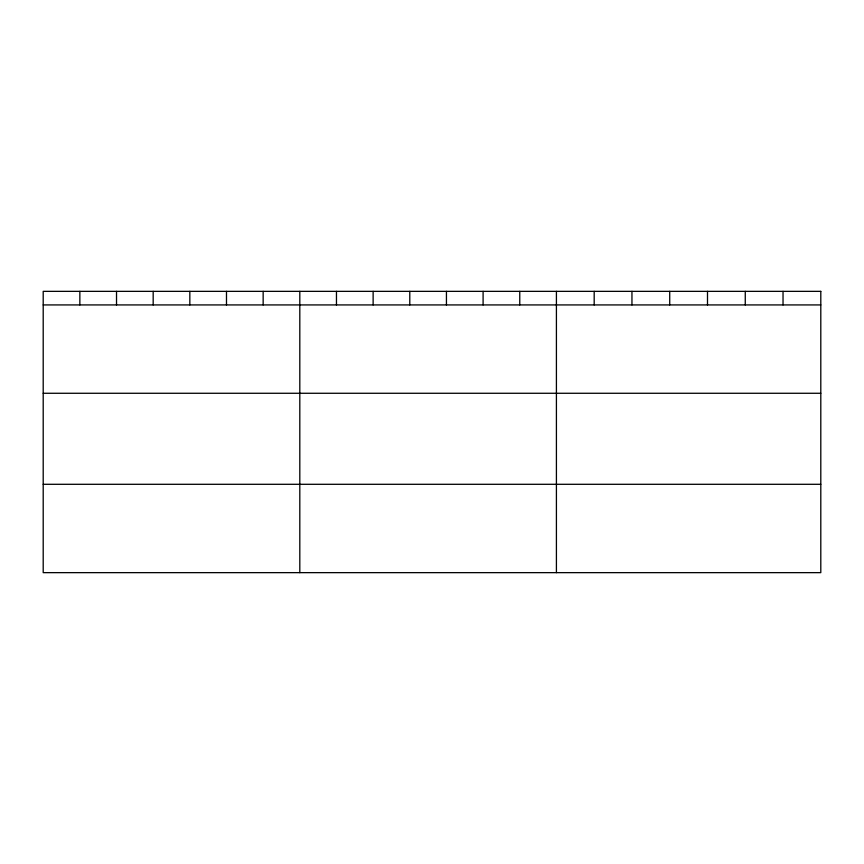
<?xml version="1.0" encoding="UTF-8"?>
<svg xmlns="http://www.w3.org/2000/svg" width="864" height="864" viewBox="0 0 864 864"><rect width="100%" height="100%" fill="white"/><g stroke="black" fill="none" stroke-linecap="round" stroke-linejoin="round"><path stroke-width="1.3" d="M43.2 304.927L820.8 304.927M43.2 393.271L820.8 393.271M43.2 484.294L820.8 484.294M783.032 291.352L783.032 304.927M745.265 291.352L745.265 304.927M707.497 291.352L707.497 304.927M669.719 291.352L669.719 304.927M631.951 291.352L631.951 304.927M594.184 291.352L594.184 304.927M556.416 291.352L556.416 572.648M519.761 291.352L519.761 304.927M483.095 291.352L483.095 304.927M446.44 291.352L446.44 304.927M409.784 291.352L409.784 304.927M373.129 291.352L373.129 304.927M336.463 291.352L336.463 304.927M299.808 291.352L299.808 572.648M263.153 291.352L263.153 304.927M226.487 291.352L226.487 304.927M189.832 291.352L189.832 304.927M153.176 291.352L153.176 304.927M116.521 291.352L116.521 304.927M79.855 291.352L79.855 304.927M820.8 291.352L43.2 291.352L43.2 572.648L820.8 572.648L820.8 291.352"/></g></svg>
